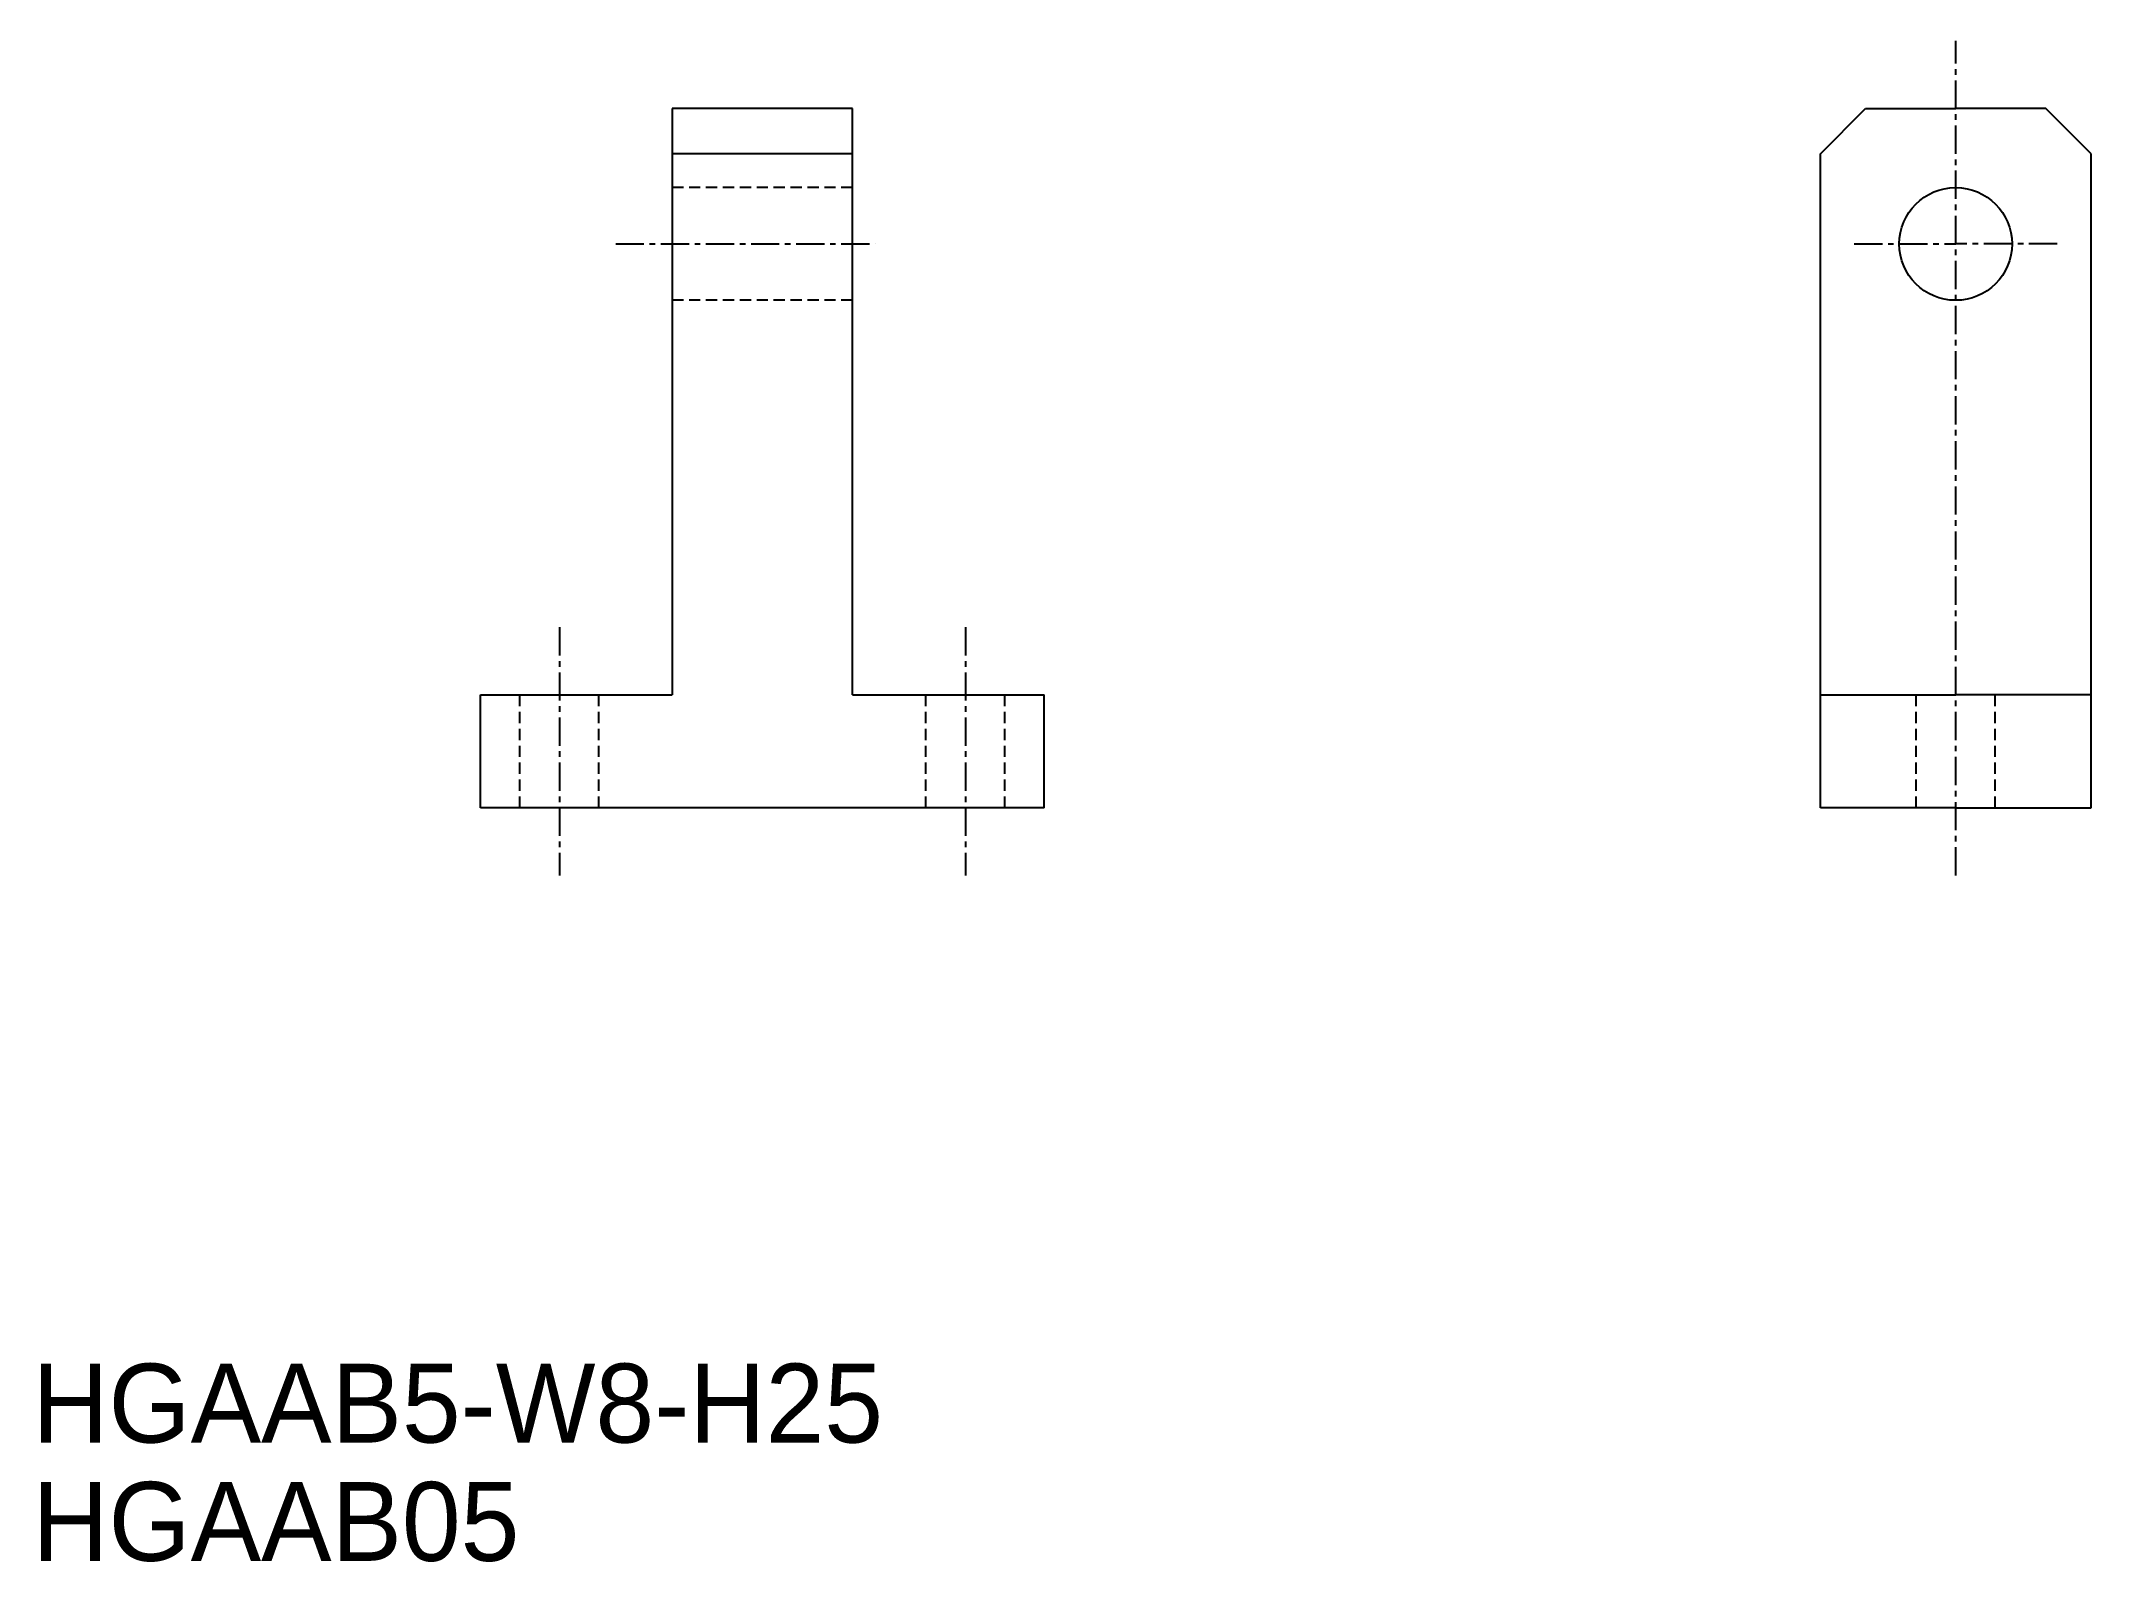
# Model space of a CAD drawing. Extents: x 0.8 to 91.7, y 0.9 to 68.3.
import ezdxf

# ---------------------------------------------------------------- set-up
doc = ezdxf.new("R2010")
doc.units = 0
doc.linetypes.add('CENTER', pattern=[2, 1.25, -0.25, 0.25, -0.25])
doc.linetypes.add('DASHED', pattern=[0.75, 0.5, -0.25])
doc.layers.get('0').update_dxf_attribs({"linetype": 'CONTINUOUS'})
doc.layers.add('CENTER', color=1, linetype='CENTER')

msp = doc.modelspace()

# ---------------------------------------------------------------- linework, layer by layer
at = {"color": 7, "linetype": 'CONTINUOUS'}
for p, q in [((28.819, 65.33), (28.819, 39.33)), ((36.819, 65.33), (28.819, 65.33)), ((36.819, 39.33), (36.819, 65.33)), ((79.723, 63.33), (81.723, 65.33)), ((81.723, 65.33), (85.723, 65.33)), ((89.723, 65.33), (85.723, 65.33)), ((91.723, 63.33), (89.723, 65.33)), ((36.819, 63.33), (28.819, 63.33)), ((79.723, 34.33), (79.723, 63.33)), ((91.723, 34.33), (91.723, 63.33)), ((20.319, 34.33), (20.319, 39.33)), ((20.319, 39.33), (28.819, 39.33)), ((36.819, 39.33), (45.319, 39.33)), ((45.319, 34.33), (45.319, 39.33)), ((79.723, 39.33), (85.723, 39.33)), ((91.723, 39.33), (85.723, 39.33)), ((45.319, 34.33), (20.319, 34.33)), ((85.723, 34.33), (79.723, 34.33)), ((85.723, 34.33), (91.723, 34.33))]:
    msp.add_line(p, q, dxfattribs=at)
at = {"color": 3, "linetype": 'DASHED'}
for p, q in [((36.819, 61.83), (28.819, 61.83)), ((36.819, 56.83), (28.819, 56.83)), ((22.069, 34.33), (22.069, 39.33)), ((25.569, 34.33), (25.569, 39.33)), ((40.069, 34.33), (40.069, 39.33)), ((43.569, 34.33), (43.569, 39.33)), ((83.973, 34.33), (83.973, 39.33)), ((87.473, 34.33), (87.473, 39.33))]:
    msp.add_line(p, q, dxfattribs=at)
at = {"color": 7, "linetype": 'CONTINUOUS'}
msp.add_circle((85.723, 59.33), 2.5, dxfattribs=at)
at = {"layer": 'CENTER', "color": 1, "linetype": 'CENTER'}
for p, q in [((85.723, 31.33), (85.723, 68.33)), ((26.319, 59.33), (37.819, 59.33)), ((81.223, 59.33), (85.723, 59.33)), ((90.223, 59.33), (85.723, 59.33)), ((23.819, 42.33), (23.819, 31.33)), ((41.819, 42.33), (41.819, 31.33))]:
    msp.add_line(p, q, dxfattribs=at)

# ---------------------------------------------------------------- texts
at = {"color": 7, "linetype": 'CONTINUOUS'}
for s, p in [('HGAAB5-W8-H25', (0.455, 6.175)), ('HGAAB05', (0.455, 0.929))]:
    msp.add_text(s, height=3.5, dxfattribs=at).set_placement(p)

doc.saveas('drawing.dxf')
